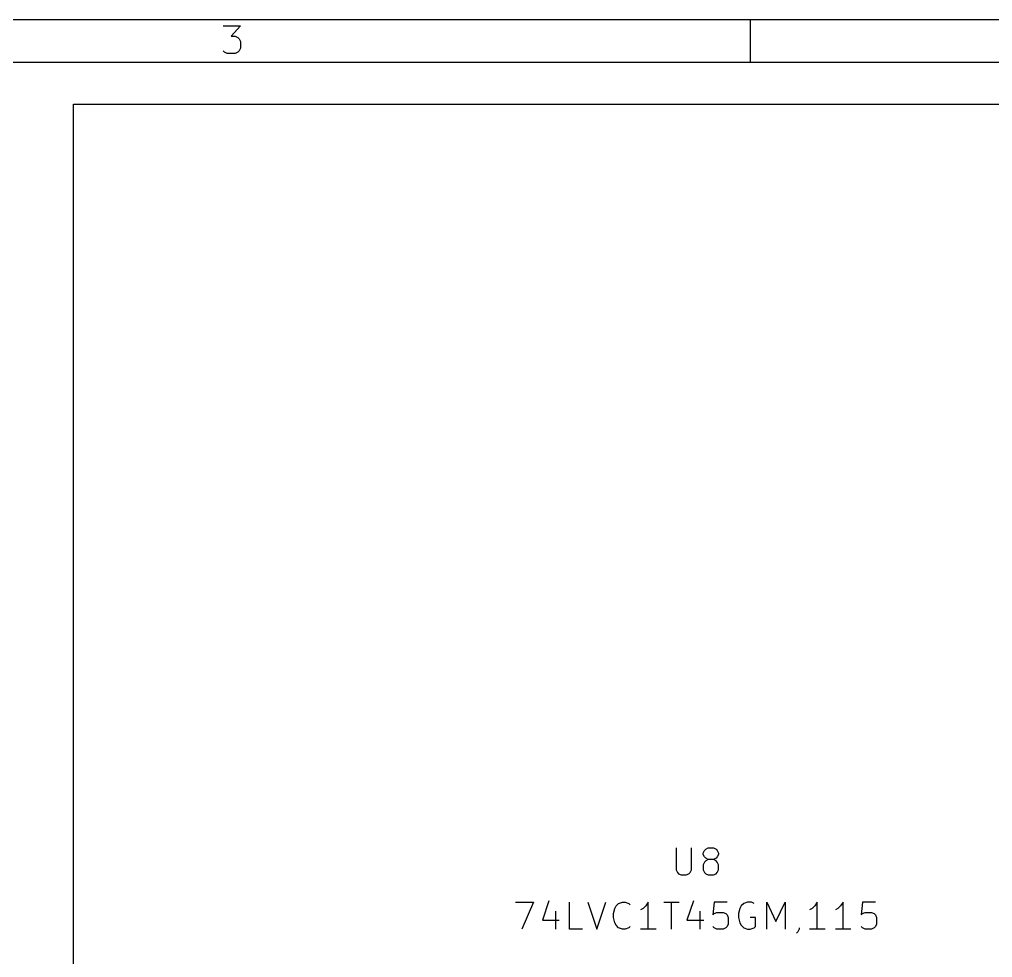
# Model space of a CAD drawing. Extents: x 0.4 to 16.1, y -11.3 to -0.4.
# Drawn here: x 4.95 to 6.746, y -2.125 to -0.394 of the extents above; entities that cross this region are included whole.
import ezdxf

# ---------------------------------------------------------------- set-up
doc = ezdxf.new("R2010")
doc.units = 0
doc.header["$MEASUREMENT"] = 0
for name, color, linetype in [('BLUE3', 171, 'CONTINUOUS'), ('CYAN2', 4, 'CONTINUOUS'), ('RED2', 1, 'CONTINUOUS')]:
    doc.layers.add(name, color=color, linetype=linetype)

msp = doc.modelspace()

# ---------------------------------------------------------------- linework, layer by layer
at = {"layer": 'BLUE3', "linetype": 'CONTINUOUS'}
for p, q in [((5.05, -0.55), (10.65, -0.55)), ((5.05, -4.65), (5.05, -0.55))]:
    msp.add_line(p, q, dxfattribs=at)
at = {"layer": 'CYAN2', "linetype": 'CONTINUOUS'}
for p, q in [((6.1619, -1.9228), (6.1619, -1.9633)), ((6.1619, -1.9228), (6.1619, -1.9633)), ((6.1905, -1.9633), (6.1905, -1.9228)), ((6.1905, -1.9633), (6.1905, -1.9228)), ((6.2119, -1.9323), (6.2143, -1.9276)), ((6.2119, -1.9323), (6.2143, -1.9276)), ((6.2119, -1.9347), (6.2119, -1.9323)), ((6.2119, -1.9347), (6.2119, -1.9323)), ((6.2143, -1.9395), (6.2119, -1.9347)), ((6.2143, -1.9395), (6.2119, -1.9347)), ((6.2143, -1.9276), (6.2167, -1.9252)), ((6.2143, -1.9276), (6.2167, -1.9252)), ((6.2167, -1.9419), (6.2143, -1.9395)), ((6.2167, -1.9419), (6.2143, -1.9395)), ((6.2167, -1.9252), (6.2214, -1.9228)), ((6.2167, -1.9252), (6.2214, -1.9228)), ((6.2214, -1.9228), (6.231, -1.9228)), ((6.2214, -1.9228), (6.231, -1.9228)), ((6.231, -1.9228), (6.2357, -1.9252)), ((6.231, -1.9228), (6.2357, -1.9252)), ((6.2357, -1.9252), (6.2381, -1.9276)), ((6.2357, -1.9252), (6.2381, -1.9276)), ((6.2381, -1.9395), (6.2357, -1.9419)), ((6.2381, -1.9395), (6.2357, -1.9419)), ((6.2381, -1.9276), (6.2405, -1.9323)), ((6.2381, -1.9276), (6.2405, -1.9323)), ((6.2405, -1.9347), (6.2381, -1.9395)), ((6.2405, -1.9347), (6.2381, -1.9395)), ((6.2405, -1.9323), (6.2405, -1.9347)), ((6.2405, -1.9323), (6.2405, -1.9347)), ((6.2143, -1.949), (6.2119, -1.9538)), ((6.2143, -1.949), (6.2119, -1.9538)), ((6.2119, -1.9538), (6.2119, -1.9633)), ((6.2119, -1.9538), (6.2119, -1.9633)), ((6.2167, -1.9466), (6.2143, -1.949)), ((6.2167, -1.9466), (6.2143, -1.949)), ((6.2214, -1.9442), (6.2167, -1.9419)), ((6.2214, -1.9442), (6.2167, -1.9419)), ((6.2214, -1.9442), (6.2167, -1.9466)), ((6.2214, -1.9442), (6.2167, -1.9466)), ((6.231, -1.9442), (6.2214, -1.9442)), ((6.231, -1.9442), (6.2214, -1.9442)), ((6.2357, -1.9419), (6.231, -1.9442)), ((6.2357, -1.9419), (6.231, -1.9442)), ((6.2357, -1.9466), (6.231, -1.9442)), ((6.2357, -1.9466), (6.231, -1.9442)), ((6.2381, -1.949), (6.2357, -1.9466)), ((6.2381, -1.949), (6.2357, -1.9466)), ((6.2405, -1.9538), (6.2381, -1.949)), ((6.2405, -1.9538), (6.2381, -1.949)), ((6.2405, -1.9633), (6.2405, -1.9538)), ((6.2405, -1.9633), (6.2405, -1.9538)), ((6.1619, -1.9633), (6.1643, -1.968)), ((6.1619, -1.9633), (6.1643, -1.968)), ((6.1643, -1.968), (6.1667, -1.9704)), ((6.1643, -1.968), (6.1667, -1.9704)), ((6.1667, -1.9704), (6.1714, -1.9728)), ((6.1667, -1.9704), (6.1714, -1.9728)), ((6.1714, -1.9728), (6.1809, -1.9728)), ((6.1714, -1.9728), (6.1809, -1.9728)), ((6.1809, -1.9728), (6.1857, -1.9704)), ((6.1809, -1.9728), (6.1857, -1.9704)), ((6.1857, -1.9704), (6.1881, -1.968)), ((6.1857, -1.9704), (6.1881, -1.968)), ((6.1881, -1.968), (6.1905, -1.9633)), ((6.1881, -1.968), (6.1905, -1.9633)), ((6.2119, -1.9633), (6.2143, -1.968)), ((6.2119, -1.9633), (6.2143, -1.968)), ((6.2143, -1.968), (6.2167, -1.9704)), ((6.2143, -1.968), (6.2167, -1.9704)), ((6.2167, -1.9704), (6.2214, -1.9728)), ((6.2167, -1.9704), (6.2214, -1.9728)), ((6.2214, -1.9728), (6.231, -1.9728)), ((6.2214, -1.9728), (6.231, -1.9728)), ((6.231, -1.9728), (6.2357, -1.9704)), ((6.231, -1.9728), (6.2357, -1.9704)), ((6.2357, -1.9704), (6.2381, -1.968)), ((6.2357, -1.9704), (6.2381, -1.968)), ((6.2381, -1.968), (6.2405, -1.9633)), ((6.2381, -1.968), (6.2405, -1.9633)), ((5.8655, -2.0228), (5.8988, -2.0228)), ((5.8655, -2.0228), (5.8988, -2.0228)), ((5.8988, -2.0228), (5.8774, -2.0728)), ((5.8988, -2.0228), (5.8774, -2.0728)), ((5.9274, -2.0204), (5.9155, -2.0561)), ((5.9274, -2.0204), (5.9155, -2.0561)), ((5.9655, -2.0728), (5.9655, -2.0228)), ((5.9655, -2.0728), (5.9655, -2.0228)), ((5.9988, -2.0228), (6.0155, -2.0728)), ((5.9988, -2.0228), (6.0155, -2.0728)), ((6.0155, -2.0728), (6.0321, -2.0228)), ((6.0155, -2.0728), (6.0321, -2.0228)), ((6.0512, -2.0299), (6.056, -2.0252)), ((6.0512, -2.0299), (6.056, -2.0252)), ((6.056, -2.0252), (6.0631, -2.0228)), ((6.056, -2.0252), (6.0631, -2.0228)), ((6.0631, -2.0228), (6.0679, -2.0228)), ((6.0631, -2.0228), (6.0679, -2.0228)), ((6.0679, -2.0228), (6.075, -2.0252)), ((6.0679, -2.0228), (6.075, -2.0252)), ((6.075, -2.0252), (6.0774, -2.0276)), ((6.075, -2.0252), (6.0774, -2.0276)), ((6.1107, -2.0228), (6.106, -2.0299)), ((6.1107, -2.0228), (6.106, -2.0299)), ((6.1107, -2.0728), (6.1107, -2.0228)), ((6.1107, -2.0728), (6.1107, -2.0228)), ((6.1393, -2.0228), (6.1679, -2.0228)), ((6.1393, -2.0228), (6.1679, -2.0228)), ((6.1536, -2.0728), (6.1536, -2.0228)), ((6.1536, -2.0728), (6.1536, -2.0228)), ((6.194, -2.0204), (6.1821, -2.0561)), ((6.194, -2.0204), (6.1821, -2.0561)), ((6.2321, -2.0228), (6.2298, -2.0466)), ((6.2321, -2.0228), (6.2298, -2.0466)), ((6.256, -2.0228), (6.2321, -2.0228)), ((6.256, -2.0228), (6.2321, -2.0228)), ((6.2869, -2.0252), (6.2821, -2.0299)), ((6.2869, -2.0252), (6.2821, -2.0299)), ((6.294, -2.0228), (6.2869, -2.0252)), ((6.294, -2.0228), (6.2869, -2.0252)), ((6.3012, -2.0228), (6.294, -2.0228)), ((6.3012, -2.0228), (6.294, -2.0228)), ((6.306, -2.0252), (6.3012, -2.0228)), ((6.306, -2.0252), (6.3012, -2.0228)), ((6.3298, -2.0728), (6.3298, -2.0228)), ((6.3298, -2.0228), (6.3464, -2.0585)), ((6.3298, -2.0728), (6.3298, -2.0228)), ((6.3298, -2.0228), (6.3464, -2.0585)), ((6.3464, -2.0585), (6.3631, -2.0228)), ((6.3464, -2.0585), (6.3631, -2.0228)), ((6.3631, -2.0228), (6.3631, -2.0728)), ((6.3631, -2.0228), (6.3631, -2.0728)), ((6.4226, -2.0228), (6.4179, -2.0299)), ((6.4226, -2.0228), (6.4179, -2.0299)), ((6.4226, -2.0728), (6.4226, -2.0228)), ((6.4226, -2.0728), (6.4226, -2.0228)), ((6.4702, -2.0228), (6.4655, -2.0299)), ((6.4702, -2.0228), (6.4655, -2.0299)), ((6.4702, -2.0728), (6.4702, -2.0228)), ((6.4702, -2.0728), (6.4702, -2.0228)), ((6.5059, -2.0228), (6.5036, -2.0466)), ((6.5059, -2.0228), (6.5036, -2.0466)), ((6.5298, -2.0228), (6.5059, -2.0228)), ((6.5298, -2.0228), (6.5059, -2.0228)), ((5.9393, -2.0395), (5.9393, -2.0728)), ((5.9393, -2.0395), (5.9393, -2.0728)), ((6.0464, -2.0442), (6.0488, -2.0347)), ((6.0464, -2.0442), (6.0488, -2.0347)), ((6.0464, -2.0514), (6.0464, -2.0442)), ((6.0464, -2.0514), (6.0464, -2.0442)), ((6.0488, -2.0347), (6.0512, -2.0299)), ((6.0488, -2.0347), (6.0512, -2.0299)), ((6.1012, -2.0347), (6.0964, -2.0371)), ((6.1012, -2.0347), (6.0964, -2.0371)), ((6.106, -2.0299), (6.1012, -2.0347)), ((6.106, -2.0299), (6.1012, -2.0347)), ((6.206, -2.0395), (6.206, -2.0728)), ((6.206, -2.0395), (6.206, -2.0728)), ((6.2298, -2.0466), (6.2321, -2.0442)), ((6.2298, -2.0466), (6.2321, -2.0442)), ((6.2321, -2.0442), (6.2369, -2.0419)), ((6.2321, -2.0442), (6.2369, -2.0419)), ((6.2369, -2.0419), (6.2488, -2.0419)), ((6.2369, -2.0419), (6.2488, -2.0419)), ((6.2488, -2.0419), (6.2536, -2.0442)), ((6.2488, -2.0419), (6.2536, -2.0442)), ((6.2536, -2.0442), (6.256, -2.0466)), ((6.2536, -2.0442), (6.256, -2.0466)), ((6.256, -2.0466), (6.2583, -2.0514)), ((6.256, -2.0466), (6.2583, -2.0514)), ((6.2798, -2.0347), (6.2774, -2.0442)), ((6.2798, -2.0347), (6.2774, -2.0442)), ((6.2774, -2.0442), (6.2774, -2.0514)), ((6.2774, -2.0442), (6.2774, -2.0514)), ((6.2821, -2.0299), (6.2798, -2.0347)), ((6.2821, -2.0299), (6.2798, -2.0347)), ((6.4131, -2.0347), (6.4083, -2.0371)), ((6.4131, -2.0347), (6.4083, -2.0371)), ((6.4179, -2.0299), (6.4131, -2.0347)), ((6.4179, -2.0299), (6.4131, -2.0347)), ((6.4607, -2.0347), (6.456, -2.0371)), ((6.4607, -2.0347), (6.456, -2.0371)), ((6.4655, -2.0299), (6.4607, -2.0347)), ((6.4655, -2.0299), (6.4607, -2.0347)), ((6.5036, -2.0466), (6.5059, -2.0442)), ((6.5036, -2.0466), (6.5059, -2.0442)), ((6.5059, -2.0442), (6.5107, -2.0419)), ((6.5059, -2.0442), (6.5107, -2.0419)), ((6.5107, -2.0419), (6.5226, -2.0419)), ((6.5107, -2.0419), (6.5226, -2.0419)), ((6.5226, -2.0419), (6.5274, -2.0442)), ((6.5226, -2.0419), (6.5274, -2.0442)), ((6.5274, -2.0442), (6.5298, -2.0466)), ((6.5274, -2.0442), (6.5298, -2.0466)), ((6.5298, -2.0466), (6.5321, -2.0514)), ((6.5298, -2.0466), (6.5321, -2.0514)), ((5.9155, -2.0561), (5.9464, -2.0561)), ((5.9155, -2.0561), (5.9464, -2.0561)), ((6.0488, -2.0609), (6.0464, -2.0514)), ((6.0488, -2.0609), (6.0464, -2.0514)), ((6.0512, -2.0657), (6.0488, -2.0609)), ((6.0512, -2.0657), (6.0488, -2.0609)), ((6.1821, -2.0561), (6.2131, -2.0561)), ((6.1821, -2.0561), (6.2131, -2.0561)), ((6.2583, -2.0633), (6.256, -2.068)), ((6.2583, -2.0633), (6.256, -2.068)), ((6.2583, -2.0514), (6.2583, -2.0633)), ((6.2583, -2.0514), (6.2583, -2.0633)), ((6.2774, -2.0514), (6.2798, -2.0609)), ((6.2774, -2.0514), (6.2798, -2.0609)), ((6.2798, -2.0609), (6.2821, -2.0657)), ((6.2798, -2.0609), (6.2821, -2.0657)), ((6.3083, -2.0514), (6.2988, -2.0514)), ((6.3083, -2.0514), (6.2988, -2.0514)), ((6.3083, -2.068), (6.3083, -2.0514)), ((6.3083, -2.068), (6.3083, -2.0514)), ((6.5321, -2.0633), (6.5298, -2.068)), ((6.5321, -2.0633), (6.5298, -2.068)), ((6.5321, -2.0514), (6.5321, -2.0633)), ((6.5321, -2.0514), (6.5321, -2.0633)), ((5.9893, -2.0728), (5.9655, -2.0728)), ((5.9893, -2.0728), (5.9655, -2.0728)), ((6.056, -2.0704), (6.0512, -2.0657)), ((6.056, -2.0704), (6.0512, -2.0657)), ((6.0631, -2.0728), (6.056, -2.0704)), ((6.0631, -2.0728), (6.056, -2.0704)), ((6.0679, -2.0728), (6.0631, -2.0728)), ((6.0679, -2.0728), (6.0631, -2.0728)), ((6.075, -2.0704), (6.0679, -2.0728)), ((6.075, -2.0704), (6.0679, -2.0728)), ((6.0774, -2.068), (6.075, -2.0704)), ((6.0774, -2.068), (6.075, -2.0704)), ((6.125, -2.0728), (6.0964, -2.0728)), ((6.125, -2.0728), (6.0964, -2.0728)), ((6.2321, -2.0704), (6.2298, -2.068)), ((6.2321, -2.0704), (6.2298, -2.068)), ((6.2369, -2.0728), (6.2321, -2.0704)), ((6.2369, -2.0728), (6.2321, -2.0704)), ((6.2488, -2.0728), (6.2369, -2.0728)), ((6.2488, -2.0728), (6.2369, -2.0728)), ((6.2536, -2.0704), (6.2488, -2.0728)), ((6.2536, -2.0704), (6.2488, -2.0728)), ((6.256, -2.068), (6.2536, -2.0704)), ((6.256, -2.068), (6.2536, -2.0704)), ((6.2821, -2.0657), (6.2869, -2.0704)), ((6.2821, -2.0657), (6.2869, -2.0704)), ((6.2869, -2.0704), (6.294, -2.0728)), ((6.2869, -2.0704), (6.294, -2.0728)), ((6.294, -2.0728), (6.2988, -2.0728)), ((6.294, -2.0728), (6.2988, -2.0728)), ((6.2988, -2.0728), (6.306, -2.0704)), ((6.2988, -2.0728), (6.306, -2.0704)), ((6.306, -2.0704), (6.3083, -2.068)), ((6.306, -2.0704), (6.3083, -2.068)), ((6.3869, -2.0776), (6.3845, -2.0799)), ((6.3869, -2.0776), (6.3845, -2.0799)), ((6.3893, -2.0728), (6.3869, -2.0776)), ((6.3893, -2.0728), (6.3869, -2.0776)), ((6.3893, -2.0704), (6.3893, -2.0728)), ((6.3893, -2.0704), (6.3893, -2.0728)), ((6.4369, -2.0728), (6.4083, -2.0728)), ((6.4369, -2.0728), (6.4083, -2.0728)), ((6.4845, -2.0728), (6.456, -2.0728)), ((6.4845, -2.0728), (6.456, -2.0728)), ((6.5059, -2.0704), (6.5036, -2.068)), ((6.5059, -2.0704), (6.5036, -2.068)), ((6.5107, -2.0728), (6.5059, -2.0704)), ((6.5107, -2.0728), (6.5059, -2.0704)), ((6.5226, -2.0728), (6.5107, -2.0728)), ((6.5226, -2.0728), (6.5107, -2.0728)), ((6.5274, -2.0704), (6.5226, -2.0728)), ((6.5274, -2.0704), (6.5226, -2.0728)), ((6.5298, -2.068), (6.5274, -2.0704)), ((6.5298, -2.068), (6.5274, -2.0704))]:
    msp.add_line(p, q, dxfattribs=at)
at = {"layer": 'RED2', "linetype": 'CONTINUOUS'}
for p, q in [((0.3937, -0.3937), (16.1413, -0.3937)), ((6.2992, -0.4724), (6.2992, -0.3937)), ((5.3262, -0.4053), (5.3578, -0.4053)), ((5.3578, -0.4053), (5.3408, -0.4248)), ((5.3408, -0.4248), (5.3481, -0.4248)), ((5.3481, -0.4248), (5.353, -0.4272)), ((5.353, -0.4272), (5.3554, -0.4296)), ((5.3554, -0.4296), (5.3578, -0.4345)), ((5.3578, -0.4467), (5.3554, -0.4516)), ((5.3578, -0.4345), (5.3578, -0.4467)), ((5.3286, -0.454), (5.3262, -0.4516)), ((5.3335, -0.4564), (5.3286, -0.454)), ((5.3481, -0.4564), (5.3335, -0.4564)), ((5.353, -0.454), (5.3481, -0.4564)), ((5.3554, -0.4516), (5.353, -0.454)), ((0.4724, -0.4724), (16.0626, -0.4724))]:
    msp.add_line(p, q, dxfattribs=at)

doc.saveas('drawing.dxf')
